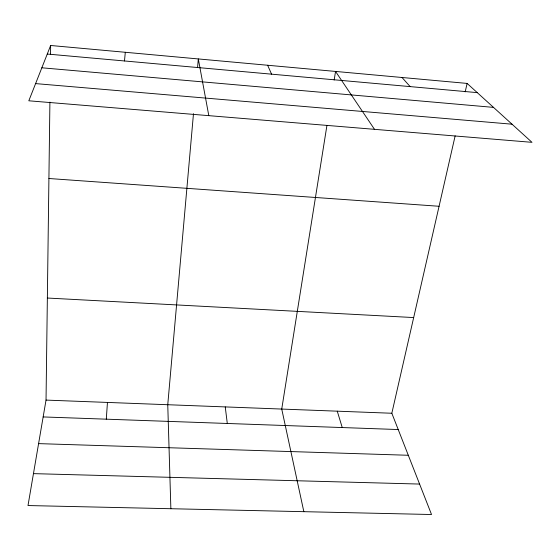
<?xml version="1.0" encoding="UTF-8"?>
<svg xmlns="http://www.w3.org/2000/svg" width="560" height="560" viewBox="0 0 560 560"><rect width="100%" height="100%" fill="white"/><g stroke="black" fill="none" stroke-linecap="round" stroke-linejoin="round"><path stroke-width="0.84" d="M455.147 135.863L391.832 413.252L431.529 514.514L28 505.547L46.032 400.092L49.91 102.116M50.533 54.194L50.645 45.486L467.117 83.419L532 142.331L28.812 100.793L50.645 45.486M106.295 419.174L107.45 402.43M193.48 113.673L167.755 404.726L170.87 508.725M197.547 67.627L198.317 58.933L208.803 115.654M124.488 60.963L125.3 52.283M326.935 125.419L281.736 409.059L303.842 511.679M334.173 80.003L335.538 71.435L374.5 129.332M465.185 91.882L467.117 83.419M33.453 473.634L419.594 484.064M38.591 443.625L408.31 455.273M43.155 416.934L398.223 429.541M46.032 400.092L391.832 413.252M47.362 298.032L413.672 317.562M48.916 178.507L439.075 206.276M35.602 83.601L512.022 124.194M41.839 67.795L493.507 107.38M47.271 54.033L477.26 92.631M402.01 77.49L410.158 86.604M267.652 65.254L271.551 74.165M337.26 411.173L342.251 427.553M225.246 406.91L227.297 423.472"/></g></svg>
